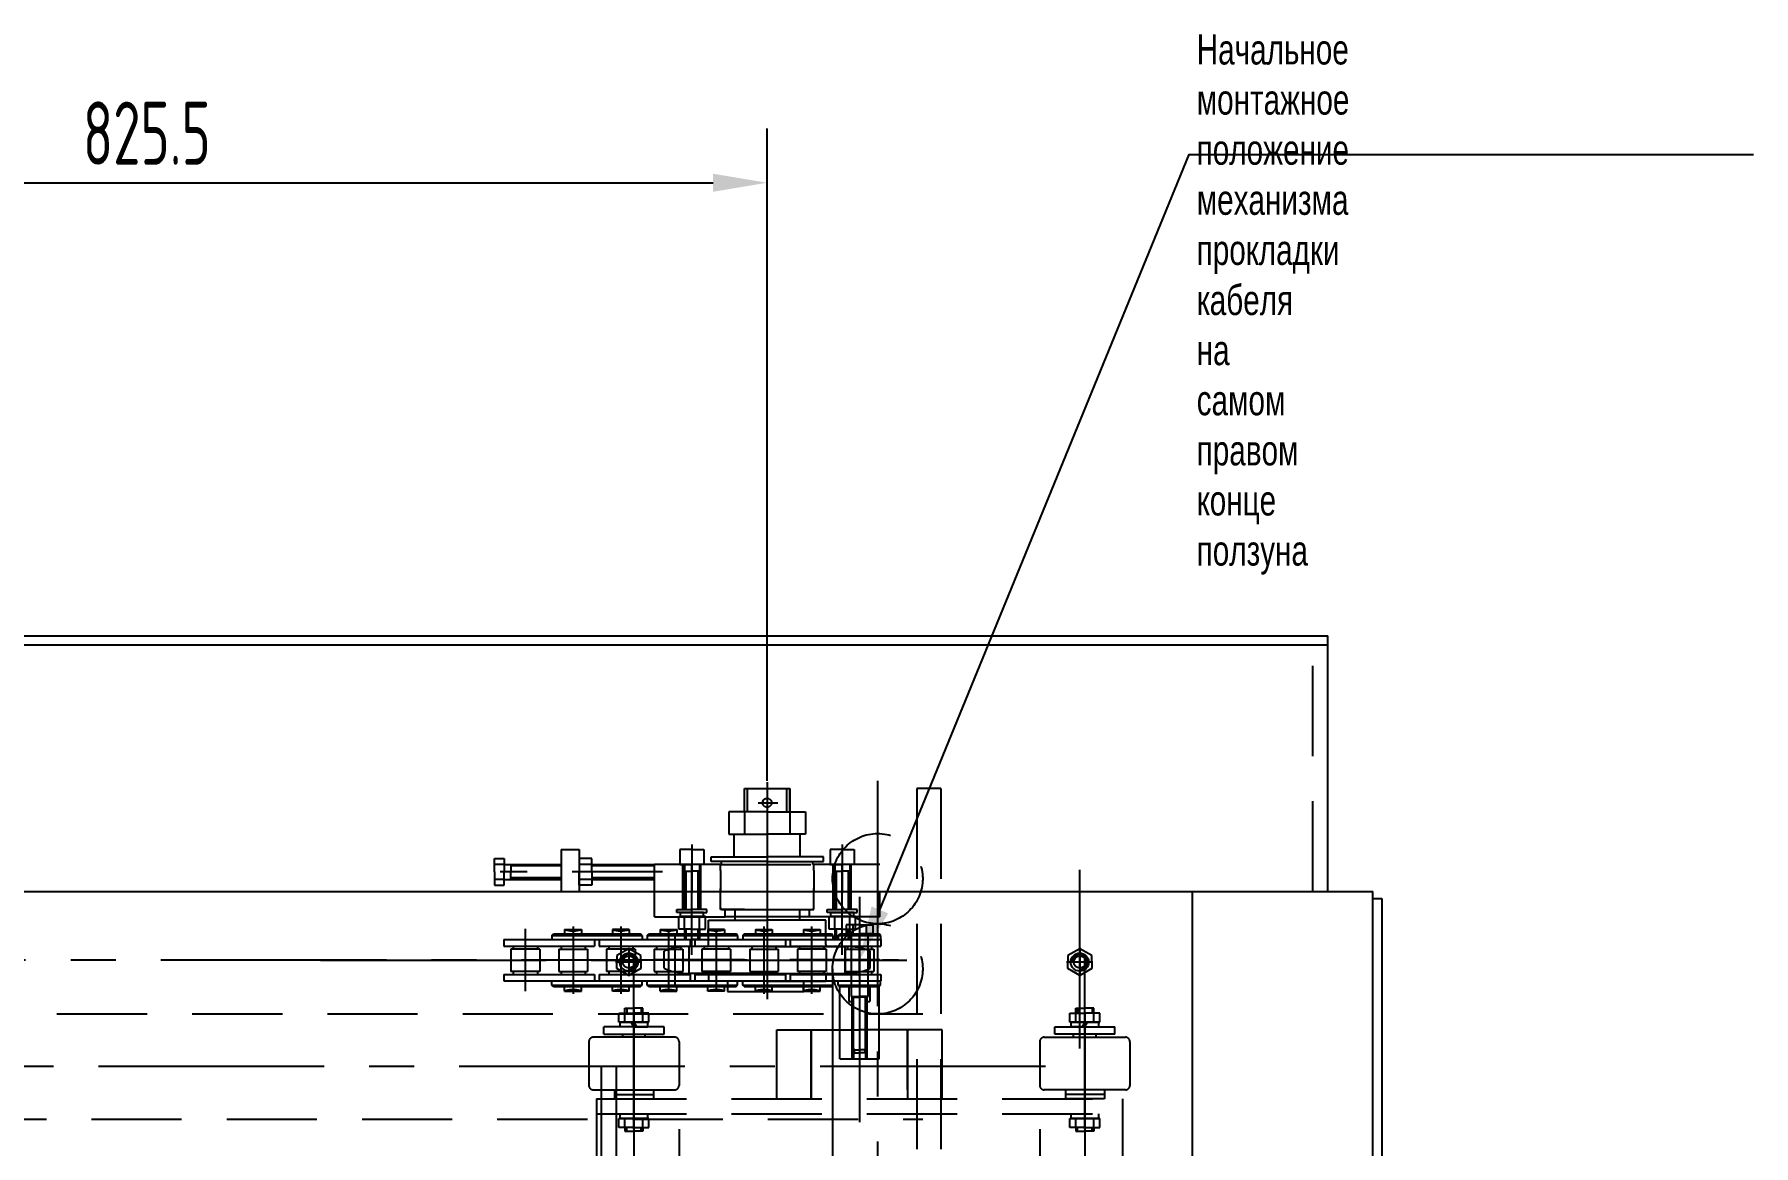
# Model space of a CAD drawing. Header units: millimetres. Extents: x 0 to 10092, y -2165 to 7128.
# Drawn here: x 4848 to 5992, y 2314 to 3053 of the extents above; entities that cross this region are included whole.
import ezdxf
from ezdxf.enums import TextEntityAlignment as Align

# ---------------------------------------------------------------- set-up
doc = ezdxf.new("R2010")
doc.units = ezdxf.units.MM
doc.header["$LTSCALE"] = 120
for name, pattern in [('F', [0.75, 0.5, -0.25]), ('G', [2, 1.25, -0.25, 0.25, -0.25]), ('K', [2.5, 1.25, -0.25, 0.25, -0.25, 0.25, -0.25])]:
    doc.linetypes.add(name, pattern=pattern)
for name, color, linetype in [('01', 7, 'Continuous'), ('02', 1, 'Continuous'), ('04', 2, 'F'), ('05', 4, 'G'), ('07', 6, 'K'), ('08', 1, 'Continuous')]:
    doc.layers.add(name, color=color, linetype=linetype)
doc.styles.get("Standard").update_dxf_attribs({"font": 'isocp', "width": 0.707, "bigfont": 'intecad.shx'})

msp = doc.modelspace()

# ---------------------------------------------------------------- linework, layer by layer
at = {"color": 7}
for p, q in [((5277.2, 2324.7), (5277.2, 2210.1)), ((5517.2, 2324.7), (5517.2, 2210.1))]:
    msp.add_line(p, q, dxfattribs=at)
at = {"layer": '01', "color": 7, "linetype": 'Continuous'}
for p, q in [((1533.8, 2652.9), (5708.8, 2652.9)), ((1533.8, 2646.9), (5708.8, 2646.9)), ((1503.8, 2482.9), (5738.8, 2482.9)), ((5618.8, 2232.9), (5618.8, 2482.9))]:
    msp.add_line(p, q, dxfattribs=at)
at = {"layer": '01', "color": 7}
for p, q in [((5708.8, 2482.9), (5708.8, 2652.9)), ((5738.8, 2282.9), (5738.8, 2482.9)), ((5738.8, 2478.2), (5744.8, 2478.2)), ((5744.8, 2478.2), (5744.8, 2288.2)), ((5243.8, 2444.8), (5235.8, 2440.2)), ((5235.8, 2440.2), (5235.8, 2435.9)), ((5251.8, 2440.2), (5243.8, 2444.8)), ((5251.8, 2435.9), (5251.8, 2440.2)), ((5543.8, 2444.8), (5535.8, 2440.2)), ((5535.8, 2440.2), (5535.8, 2435.9)), ((5551.8, 2440.2), (5543.8, 2444.8)), ((5551.8, 2435.9), (5551.8, 2440.2)), ((5235.8, 2431.6), (5235.8, 2435.9)), ((5243.8, 2427), (5235.8, 2431.6)), ((5251.8, 2431.6), (5243.8, 2427)), ((5251.8, 2435.9), (5251.8, 2431.6)), ((5535.8, 2431.6), (5535.8, 2435.9)), ((5543.8, 2427), (5535.8, 2431.6)), ((5551.8, 2431.6), (5543.8, 2427)), ((5551.8, 2435.9), (5551.8, 2431.6))]:
    msp.add_line(p, q, dxfattribs=at)
for centre, radius in [((5243.8, 2435.9), 4), ((5543.8, 2435.9), 6), ((5543.8, 2435.9), 4)]:
    msp.add_circle(centre, radius, dxfattribs=at)
at = {"layer": '02', "color": 7, "linetype": 'Continuous'}
msp.add_lwpolyline([(5410.8, 2470.6), (5616.6, 2973.1), (5992.1, 2973.1)], dxfattribs=at)
at = {"layer": '02', "color": 7}
for centre in [(5243.8, 2435.9), (5543.8, 2435.9)]:
    msp.add_arc(centre, 5, 265.8682, 183.1341, dxfattribs=at)
at = {"layer": '02', "color": 7, "linetype": 'Continuous'}
msp.add_solid([(5416.4, 2468.3), (5397.2, 2437.3), (5405.3, 2472.9)], dxfattribs=at)
at = {"layer": '04', "color": 7, "linetype": 'F'}
for p, q in [((5698.8, 2482.9), (5698.8, 2646.9)), ((5320.8, 2535.9), (5320.8, 2551.3)), ((5320.8, 2535.9), (5320.8, 2551.3)), ((5320.8, 2551.3), (5350.8, 2551.3)), ((5322.8, 2535.9), (5322.8, 2551.3)), ((5335.8, 2555.5), (5335.8, 2411.2)), ((5348.8, 2551.3), (5348.8, 2535.9)), ((5350.8, 2535.9), (5350.8, 2551.3)), ((5350.8, 2551.3), (5350.8, 2535.9)), ((5451.3, 2551.4), (5435.3, 2551.4)), ((5435.3, 2551.4), (5435.3, 2222.4)), ((5451.3, 2551.4), (5451.3, 2222.4)), ((5329.9, 2541.9), (5342.9, 2541.9)), ((5335.8, 2535.9), (5310.4, 2535.9)), ((5310.4, 2535.9), (5310.4, 2520.9)), ((5320.8, 2535.9), (5320.8, 2520.9)), ((5335.8, 2537), (5335.8, 2519.9)), ((5335.8, 2535.9), (5361.3, 2535.9)), ((5350.8, 2535.9), (5350.8, 2520.9)), ((5361.3, 2535.9), (5361.3, 2520.9)), ((5285.8, 2440.8), (5285.8, 2516.9)), ((5310.4, 2520.9), (5335.8, 2520.9)), ((5313.8, 2505.9), (5313.8, 2520.9)), ((5335.8, 2526.2), (5335.8, 2473.7)), ((5361.3, 2520.9), (5335.8, 2520.9)), ((5357.8, 2505.9), (5357.8, 2520.9)), ((5385.8, 2440.8), (5385.8, 2516.9)), ((5198.8, 2510.9), (5198.8, 2482.9)), ((5198.8, 2510.9), (5210.8, 2510.9)), ((5210.8, 2510.9), (5210.8, 2482.9)), ((5277.8, 2510.9), (5277.8, 2500.9)), ((5285.8, 2510.9), (5277.8, 2510.9)), ((5285.8, 2514.1), (5285.8, 2482)), ((5285.8, 2510.9), (5293.8, 2510.9)), ((5293.8, 2510.9), (5293.8, 2500.9)), ((5298.5, 2502.9), (5298.5, 2505.9)), ((5298.5, 2505.9), (5335.8, 2505.9)), ((5373.2, 2505.9), (5335.8, 2505.9)), ((5373.2, 2502.9), (5373.2, 2505.9)), ((5377.8, 2510.9), (5377.8, 2500.9)), ((5385.8, 2510.9), (5377.8, 2510.9)), ((5385.8, 2514.1), (5385.8, 2482)), ((5385.8, 2510.9), (5393.8, 2510.9)), ((5393.8, 2510.9), (5393.8, 2500.9)), ((5154.4, 2495.9), (5154.4, 2504.8)), ((5154.4, 2504.8), (5160.8, 2504.8)), ((5160.8, 2500.9), (5154.4, 2500.9)), ((5154.4, 2495.9), (5154.4, 2487)), ((5266.1, 2495.9), (5158.1, 2495.9)), ((5160.8, 2504.8), (5160.8, 2495.9)), ((5160.8, 2500.9), (5198.8, 2500.9)), ((5160.8, 2487), (5160.8, 2495.9)), ((5165.3, 2500.9), (5165.3, 2495.9)), ((5198.8, 2499.9), (5165.3, 2499.9)), ((5165.3, 2490.9), (5165.3, 2495.9)), ((5220.3, 2495.9), (5209.8, 2495.9)), ((5210.8, 2504.8), (5210.8, 2495.9)), ((5219.2, 2504.8), (5210.8, 2504.8)), ((5219.2, 2500.9), (5210.8, 2500.9)), ((5210.8, 2487), (5210.8, 2495.9)), ((5219.2, 2495.9), (5219.2, 2504.8)), ((5219.2, 2500.9), (5260.8, 2500.9)), ((5260.8, 2499.9), (5219.2, 2499.9)), ((5219.2, 2495.9), (5219.2, 2487)), ((5304.8, 2500.9), (5260.8, 2500.9)), ((5260.8, 2482.9), (5260.8, 2500.9)), ((5260.8, 2483.4), (5260.8, 2500.9)), ((5277.8, 2500.9), (5285.8, 2500.9)), ((5279.8, 2470.9), (5279.8, 2500.9)), ((5280.8, 2500.9), (5280.8, 2470.9)), ((5280.8, 2496.4), (5285.8, 2496.4)), ((5281.8, 2496.4), (5281.8, 2470.9)), ((5293.8, 2500.9), (5285.8, 2500.9)), ((5290.8, 2496.4), (5285.8, 2496.4)), ((5289.8, 2496.4), (5289.8, 2470.9)), ((5290.8, 2500.9), (5290.8, 2470.9)), ((5291.8, 2470.9), (5291.8, 2500.9)), ((5335.8, 2502.9), (5298.5, 2502.9)), ((5304.8, 2496.8), (5304.8, 2500.9)), ((5304.8, 2500.9), (5366.8, 2500.9)), ((5304.8, 2496.9), (5304.8, 2482.9)), ((5304.8, 2495.9), (5304.8, 2484.9)), ((5305.5, 2500.9), (5305.5, 2502.9)), ((5305.5, 2500.9), (5305.5, 2501.9)), ((5335.8, 2502.9), (5373.2, 2502.9)), ((5366.2, 2500.9), (5366.2, 2502.9)), ((5366.2, 2500.9), (5366.2, 2501.9)), ((5410.8, 2500.9), (5366.8, 2500.9)), ((5366.8, 2496.8), (5366.8, 2500.9)), ((5366.8, 2496.9), (5366.8, 2482.9)), ((5366.8, 2495.9), (5366.8, 2484.9)), ((5377.8, 2500.9), (5385.8, 2500.9)), ((5379.8, 2470.9), (5379.8, 2500.9)), ((5380.8, 2500.9), (5380.8, 2470.9)), ((5380.8, 2496.4), (5385.8, 2496.4)), ((5381.8, 2496.4), (5381.8, 2470.9)), ((5393.8, 2500.9), (5385.8, 2500.9)), ((5390.8, 2496.4), (5385.8, 2496.4)), ((5389.8, 2496.4), (5389.8, 2470.9)), ((5390.8, 2500.9), (5390.8, 2470.9)), ((5391.8, 2470.9), (5391.8, 2500.9)), ((5160.8, 2490.9), (5154.4, 2490.9)), ((5154.4, 2487), (5160.8, 2487)), ((5160.8, 2490.9), (5198.8, 2490.9)), ((5198.8, 2491.9), (5165.3, 2491.9)), ((5198.8, 2482.9), (5210.8, 2482.9)), ((5219.2, 2490.9), (5210.8, 2490.9)), ((5219.2, 2487), (5210.8, 2487)), ((5260.8, 2491.9), (5219.2, 2491.9)), ((5219.2, 2490.9), (5260.8, 2490.9)), ((5260.8, 2465.9), (5260.8, 2482.9)), ((5304.8, 2470.9), (5304.8, 2484.9)), ((5304.8, 2471.9), (5304.8, 2482.9)), ((5335.8, 2482.9), (5335.8, 2440.6)), ((5366.8, 2470.9), (5366.8, 2484.9)), ((5366.8, 2471.9), (5366.8, 2482.9)), ((5410.8, 2465.9), (5410.8, 2483.4)), ((5275.8, 2470.9), (5285.8, 2470.9)), ((5275.8, 2468.9), (5275.8, 2470.9)), ((5285.8, 2466.9), (5285.8, 2472.7)), ((5285.8, 2464.2), (5285.8, 2471)), ((5295.8, 2470.9), (5285.8, 2470.9)), ((5295.8, 2468.9), (5295.8, 2470.9)), ((5320.8, 2470.9), (5304.8, 2470.9)), ((5305.8, 2470.9), (5307.8, 2470.9)), ((5307.8, 2465.9), (5307.8, 2470.9)), ((5307.8, 2470.9), (5365.8, 2470.9)), ((5314.4, 2470.9), (5314.4, 2463.9)), ((5350.8, 2470.9), (5366.8, 2470.9)), ((5357.3, 2470.9), (5357.3, 2463.9)), ((5363.9, 2465.9), (5363.9, 2470.9)), ((5375.8, 2470.9), (5385.8, 2470.9)), ((5375.8, 2468.9), (5375.8, 2470.9)), ((5385.8, 2466.9), (5385.8, 2472.7)), ((5385.8, 2464.2), (5385.8, 2471)), ((5395.8, 2470.9), (5385.8, 2470.9)), ((5395.8, 2468.9), (5395.8, 2470.9)), ((5260.8, 2465.9), (5307.8, 2465.9)), ((5285.8, 2468.9), (5275.8, 2468.9)), ((5277, 2466.3), (5293.5, 2466.3)), ((5277, 2466.3), (5285.8, 2466.3)), ((5277, 2457.9), (5277, 2466.3)), ((5278.1, 2468.9), (5285.8, 2468.9)), ((5278.1, 2466.3), (5278.1, 2468.9)), ((5285.8, 2466.3), (5278.1, 2466.3)), ((5280.8, 2457.9), (5280.8, 2466.3)), ((5285.8, 2468.9), (5295.8, 2468.9)), ((5293.5, 2468.9), (5285.8, 2468.9)), ((5285.8, 2456.9), (5285.8, 2467.4)), ((5294.7, 2466.3), (5285.8, 2466.3)), ((5290.8, 2457.9), (5290.8, 2466.3)), ((5293.5, 2466.3), (5293.5, 2468.9)), ((5294.7, 2457.9), (5294.7, 2466.3)), ((5296.9, 2447.5), (5296.9, 2463.9)), ((5296.9, 2463.9), (5335.8, 2463.9)), ((5363.9, 2465.9), (5307.8, 2465.9)), ((5318.3, 2463.9), (5320.8, 2463.9)), ((5318.3, 2463.9), (5320.8, 2463.9)), ((5374.8, 2463.9), (5335.8, 2463.9)), ((5353.3, 2463.9), (5350.8, 2463.9)), ((5410.8, 2465.9), (5363.9, 2465.9)), ((5374.8, 2447.5), (5374.8, 2463.9)), ((5374.8, 2447.5), (5374.8, 2463.9)), ((5385.8, 2468.9), (5375.8, 2468.9)), ((5377, 2466.3), (5385.8, 2466.3)), ((5377, 2457.9), (5377, 2466.3)), ((5378.1, 2468.9), (5385.8, 2468.9)), ((5378.1, 2466.3), (5378.1, 2468.9)), ((5394.7, 2466.3), (5378.1, 2466.3)), ((5380.8, 2457.9), (5380.8, 2466.3)), ((5385.8, 2468.9), (5395.8, 2468.9)), ((5393.5, 2468.9), (5385.8, 2468.9)), ((5385.8, 2456.9), (5385.8, 2467.4)), ((5385.8, 2466.3), (5393.5, 2466.3)), ((5394.7, 2466.3), (5385.8, 2466.3)), ((5390.8, 2457.9), (5390.8, 2466.3)), ((5393.5, 2466.3), (5393.5, 2468.9)), ((5394.7, 2457.9), (5394.7, 2466.3)), ((5274.5, 2454), (5274.5, 2419.9)), ((5285.8, 2457.9), (5277, 2457.9)), ((5280.8, 2457.9), (5280.8, 2450.9)), ((5280.8, 2450.9), (5285.8, 2450.9)), ((5281.8, 2457.9), (5281.8, 2450.9)), ((5285.8, 2457.9), (5294.7, 2457.9)), ((5290.8, 2450.9), (5285.8, 2450.9)), ((5289.8, 2457.9), (5289.8, 2450.9)), ((5290.8, 2457.9), (5290.8, 2450.9)), ((5385.8, 2457.9), (5377, 2457.9)), ((5380.8, 2457.9), (5380.8, 2450.9)), ((5380.8, 2450.9), (5385.8, 2450.9)), ((5381.8, 2457.9), (5381.8, 2450.9)), ((5385.8, 2457.9), (5394.7, 2457.9)), ((5390.8, 2450.9), (5385.8, 2450.9)), ((5389.8, 2457.9), (5389.8, 2450.9)), ((5390.8, 2457.9), (5390.8, 2450.9)), ((5397.2, 2426.5), (5397.2, 2453.2)), ((5410.8, 2437.3), (5260.8, 2437.3)), ((5267.3, 2431.8), (5267.3, 2443.1)), ((5335.8, 2446.3), (5283.2, 2446.3)), ((5284, 2428.3), (5284, 2446.3)), ((5335.8, 2446.3), (5388.5, 2446.3)), ((5387.7, 2428.3), (5387.7, 2446.3)), ((5404.3, 2431.8), (5404.3, 2443.1)), ((5335.8, 2428.3), (5283.2, 2428.3)), ((5296.9, 2427), (5296.9, 2423.3)), ((5335.8, 2428.3), (5388.5, 2428.3)), ((5374.8, 2427), (5374.8, 2423.3)), ((5374.8, 2427), (5374.8, 2423.3)), ((5335.8, 2423.3), (5296.9, 2423.3)), ((5309.5, 2423.3), (5309.5, 2416.3)), ((5309.5, 2416.3), (5360.2, 2416.3)), ((5335.8, 2423.3), (5374.8, 2423.3)), ((5360.2, 2416.3), (5360.2, 2423.3)), ((5237.2, 2402), (5247.2, 2402)), ((5237.2, 2396), (5237.2, 2402)), ((5241.2, 2402), (5241.2, 2405.2)), ((5241.2, 2405.2), (5247.2, 2405.2)), ((5241.2, 2396), (5241.2, 2402)), ((5242.4, 2405.2), (5242.4, 2402)), ((5253.2, 2405.2), (5247.2, 2405.2)), ((5247.2, 2395), (5247.2, 2403.1)), ((5257.2, 2402), (5247.2, 2402)), ((5252, 2405.2), (5252, 2402)), ((5253.2, 2402), (5253.2, 2405.2)), ((5253.2, 2396), (5253.2, 2402)), ((5257.2, 2396), (5257.2, 2402)), ((5537.2, 2402), (5547.2, 2402)), ((5537.2, 2396), (5537.2, 2402)), ((5541.2, 2402), (5541.2, 2405.2)), ((5541.2, 2405.2), (5547.2, 2405.2)), ((5541.2, 2396), (5541.2, 2402)), ((5542.4, 2405.2), (5542.4, 2402)), ((5553.2, 2405.2), (5547.2, 2405.2)), ((5547.2, 2395), (5547.2, 2403.1)), ((5557.2, 2402), (5547.2, 2402)), ((5552, 2405.2), (5552, 2402)), ((5553.2, 2402), (5553.2, 2405.2)), ((5553.2, 2396), (5553.2, 2402)), ((5557.2, 2396), (5557.2, 2402)), ((1803.3, 2401.4), (5439.3, 2401.4)), ((5267.2, 2392.9), (5227.2, 2392.9)), ((5227.2, 2387.9), (5227.2, 2392.9)), ((5247.2, 2396), (5237.2, 2396)), ((5238, 2396), (5247.2, 2396)), ((5238, 2392.9), (5238, 2396)), ((5247.2, 2392.9), (5238, 2392.9)), ((5247.2, 2392.9), (5245.4, 2396)), ((5247.2, 2390.8), (5247.2, 2398.1)), ((5256.4, 2396), (5247.2, 2396)), ((5247.2, 2396), (5249, 2392.9)), ((5247.2, 2396), (5257.2, 2396)), ((5247.2, 2392.9), (5256.4, 2392.9)), ((5256.4, 2392.9), (5256.4, 2396)), ((5267.2, 2387.9), (5267.2, 2392.9)), ((5342.2, 2390.9), (5397.2, 2390.9)), ((5342.2, 2344.9), (5342.2, 2390.9)), ((5365.2, 2344.9), (5365.2, 2390.9)), ((5365.2, 2390.9), (5365.2, 2344.9)), ((5452.2, 2390.9), (5397.2, 2390.9)), ((5429.2, 2350.9), (5429.2, 2390.9)), ((5429.2, 2390.9), (5429.2, 2344.9)), ((5452.2, 2344.9), (5452.2, 2390.9)), ((5527.2, 2392.9), (5567.2, 2392.9)), ((5527.2, 2387.9), (5527.2, 2392.9)), ((5547.2, 2396), (5537.2, 2396)), ((5538, 2396), (5547.2, 2396)), ((5538, 2392.9), (5538, 2396)), ((5547.2, 2392.9), (5538, 2392.9)), ((5547.2, 2396), (5545.4, 2392.9)), ((5547.2, 2390.8), (5547.2, 2398.1)), ((5556.4, 2396), (5547.2, 2396)), ((5547.2, 2392.9), (5549, 2396)), ((5547.2, 2396), (5557.2, 2396)), ((5547.2, 2392.9), (5556.4, 2392.9)), ((5556.4, 2392.9), (5556.4, 2396)), ((5567.2, 2387.9), (5567.2, 2392.9)), ((5217.2, 2382.9), (5217.2, 2353.9)), ((5247.2, 2385.9), (5220.2, 2385.9)), ((5227.2, 2387.9), (5267.2, 2387.9)), ((5239.7, 2385.9), (5239.7, 2387.9)), ((5274.2, 2385.9), (5247.2, 2385.9)), ((5254.7, 2385.9), (5254.7, 2387.9)), ((5277.2, 2382.9), (5277.2, 2353.9)), ((5517.2, 2382.9), (5517.2, 2353.9)), ((5520.2, 2385.9), (5547.2, 2385.9)), ((5567.2, 2387.9), (5527.2, 2387.9)), ((5539.7, 2385.9), (5539.7, 2387.9)), ((5547.2, 2385.9), (5574.2, 2385.9)), ((5554.7, 2385.9), (5554.7, 2387.9)), ((5577.2, 2382.9), (5577.2, 2353.9)), ((5225.3, 2366.4), (5225.3, 2222.4)), ((5235.3, 2366.4), (5225.3, 2366.4)), ((5235.3, 2366.4), (5235.3, 2222.4)), ((5220.2, 2350.9), (5247.2, 2350.9)), ((5222.2, 2344.9), (5222.2, 2226.9)), ((5222.2, 2344.9), (5572.2, 2344.9)), ((5234.2, 2350.9), (5234.2, 2347.9)), ((5234.2, 2347.9), (5234.2, 2344.9)), ((5234.2, 2347.9), (5247.2, 2347.9)), ((5234.2, 2344.9), (5260.2, 2344.9)), ((5247.2, 2350.9), (5274.2, 2350.9)), ((5247.2, 2347.9), (5260.2, 2347.9)), ((5260.2, 2350.9), (5260.2, 2347.9)), ((5260.2, 2347.9), (5260.2, 2344.9)), ((5547.2, 2350.9), (5520.2, 2350.9)), ((5534.2, 2350.9), (5534.2, 2347.9)), ((5547.2, 2347.9), (5534.2, 2347.9)), ((5534.2, 2347.9), (5534.2, 2344.9)), ((5560.2, 2344.9), (5534.2, 2344.9)), ((5574.2, 2350.9), (5547.2, 2350.9)), ((5560.2, 2347.9), (5547.2, 2347.9)), ((5560.2, 2350.9), (5560.2, 2347.9)), ((5560.2, 2347.9), (5560.2, 2344.9)), ((5572.2, 2344.9), (5572.2, 2226.9)), ((5222.2, 2334.9), (5572.2, 2334.9)), ((5238, 2331.8), (5238, 2334.9)), ((5247.2, 2337), (5247.2, 2330.1)), ((5247.2, 2329.7), (5247.2, 2337)), ((5256.4, 2331.8), (5256.4, 2334.9)), ((5538, 2331.8), (5538, 2334.9)), ((5547.2, 2337), (5547.2, 2330.1)), ((5547.2, 2329.7), (5547.2, 2337)), ((5556.4, 2331.8), (5556.4, 2334.9)), ((3626.3, 2331.4), (5439.3, 2331.4)), ((5237.2, 2331.8), (5247.2, 2331.8)), ((5237.2, 2325.8), (5237.2, 2331.8)), ((5247.2, 2325.8), (5237.2, 2325.8)), ((5247.2, 2331.8), (5238, 2331.8)), ((5241.2, 2325.8), (5241.2, 2331.8)), ((5241.2, 2325.8), (5241.2, 2323.4)), ((5241.2, 2323.4), (5247.2, 2323.4)), ((5242.4, 2323.4), (5242.4, 2325.8)), ((5247.2, 2324.8), (5247.2, 2332.9)), ((5257.2, 2331.8), (5247.2, 2331.8)), ((5247.2, 2331.8), (5256.4, 2331.8)), ((5247.2, 2325.8), (5257.2, 2325.8)), ((5253.2, 2323.4), (5247.2, 2323.4)), ((5252, 2323.4), (5252, 2325.8)), ((5253.2, 2325.8), (5253.2, 2331.8)), ((5253.2, 2325.8), (5253.2, 2323.4)), ((5257.2, 2325.8), (5257.2, 2331.8)), ((5537.2, 2331.8), (5547.2, 2331.8)), ((5537.2, 2325.8), (5537.2, 2331.8)), ((5547.2, 2325.8), (5537.2, 2325.8)), ((5547.2, 2331.8), (5538, 2331.8)), ((5541.2, 2325.8), (5541.2, 2331.8)), ((5541.2, 2325.8), (5541.2, 2323.4)), ((5541.2, 2323.4), (5547.2, 2323.4)), ((5542.4, 2323.4), (5542.4, 2325.8)), ((5547.2, 2324.8), (5547.2, 2332.9)), ((5557.2, 2331.8), (5547.2, 2331.8)), ((5547.2, 2331.8), (5556.4, 2331.8)), ((5547.2, 2325.8), (5557.2, 2325.8)), ((5553.2, 2323.4), (5547.2, 2323.4)), ((5552, 2323.4), (5552, 2325.8)), ((5553.2, 2325.8), (5553.2, 2331.8)), ((5553.2, 2325.8), (5553.2, 2323.4)), ((5557.2, 2325.8), (5557.2, 2331.8))]:
    msp.add_line(p, q, dxfattribs=at)
for centre, radius in [((5335.8, 2541.9), 3), ((5243.8, 2435.9), 6)]:
    msp.add_circle(centre, radius, dxfattribs=at)
for centre, radius, start, end in [((5305.8, 2471.9), 1, 180, 270), ((5365.8, 2471.9), 1, 270, 0), ((5282.6, 2408.1), 38.2, 89.1366, 113.6054), ((5295.6, 2447.5), 1.27, 270, 0), ((5376.1, 2447.5), 1.27, 180, 270), ((5389.1, 2408.2), 38.1, 66.3599, 90.8982), ((5283.2, 2466.4), 38.1, 245.3844, 270.0079), ((5295.6, 2427), 1.27, 0, 90), ((5376.1, 2427), 1.27, 90, 180), ((5388.5, 2466.4), 38.1, 269.9921, 294.6156), ((5220.2, 2382.9), 3, 90, 180), ((5274.2, 2382.9), 3, 0, 90), ((5520.2, 2382.9), 3, 90, 180), ((5574.2, 2382.9), 3, 0, 90), ((5220.2, 2353.9), 3, 180, 270), ((5274.2, 2353.9), 3, 270, 0), ((5520.2, 2353.9), 3, 180, 270), ((5574.2, 2353.9), 3, 270, 0)]:
    msp.add_arc(centre, radius, start, end, dxfattribs=at)
at = {"layer": '05', "color": 7, "linetype": 'G'}
for p, q in [((5409.2, 2556.5), (5409.2, 2030.5)), ((5543.8, 2378.4), (5543.8, 2497.2)), ((5397.2, 2479.4), (5397.2, 1722)), ((5206.7, 2459.5), (5206.7, 2414.8)), ((5238.4, 2459.5), (5238.4, 2414.8)), ((5333.7, 2459.5), (5333.7, 2414.8)), ((5365.4, 2459.5), (5365.4, 2414.8)), ((5397.2, 2459.5), (5397.2, 2414.8)), ((5174.9, 2458.1), (5174.9, 2416.5)), ((5270.2, 2458.1), (5270.2, 2416.5)), ((5301.9, 2458.1), (5301.9, 2416.5)), ((5301.9, 2458.1), (5301.9, 2416.5)), ((5038.7, 2437.1), (5443.7, 2437.1)), ((5247.2, 2334.9), (5247.2, 2439.4)), ((5547.2, 2334.9), (5547.2, 2439.4)), ((5247.2, 2404.6), (5247.2, 2146.4)), ((5547.2, 2402.4), (5547.2, 2146.4))]:
    msp.add_line(p, q, dxfattribs=at)
at = {"layer": '05', "color": 7}
for p, q in [((5397.2, 2465.4), (5397.2, 2364.5)), ((1812.5, 2437.3), (5423.3, 2437.3)), ((5243.8, 2445.3), (5243.8, 2426.5)), ((5543.8, 2445.3), (5543.8, 2426.5)), ((5252.4, 2435.9), (5235, 2435.9)), ((5552.4, 2435.9), (5535, 2435.9)), ((5521, 2366.4), (1672.1, 2366.4))]:
    msp.add_line(p, q, dxfattribs=at)
at = {"layer": '05', "color": 7, "linetype": 'G'}
for centre in [(5409.3, 2491.4), (5409.3, 2431.4)]:
    msp.add_circle(centre, 30, dxfattribs=at)
at = {"layer": '07', "color": 7, "linetype": 'K'}
for p, q in [((5397.2, 2460.6), (5388.3, 2460.6)), ((5388.3, 2460.6), (5388.3, 2454.6)), ((5392.8, 2460.6), (5392.8, 2454.6)), ((5397.2, 2460.6), (5406.1, 2460.6)), ((5401.6, 2460.6), (5401.6, 2454.6)), ((5406.1, 2460.6), (5406.1, 2454.6)), ((5160.6, 2450.9), (5221, 2450.9)), ((5160.6, 2450.9), (5160.6, 2446.6)), ((5192.6, 2453.6), (5193.6, 2454.6)), ((5192.6, 2453.6), (5192.6, 2450.9)), ((5192.6, 2453.6), (5252.6, 2453.6)), ((5192.6, 2450.9), (5252.6, 2450.9)), ((5193.6, 2454.6), (5251.6, 2454.6)), ((5201.1, 2457.6), (5212.2, 2457.6)), ((5201.1, 2457.6), (5201.1, 2454.6)), ((5212.2, 2457.6), (5212.2, 2454.6)), ((5221, 2450.9), (5221, 2446.6)), ((5224.1, 2450.9), (5224.1, 2446.6)), ((5224.1, 2450.9), (5284.5, 2450.9)), ((5232.9, 2457.6), (5232.9, 2454.6)), ((5244, 2457.6), (5232.9, 2457.6)), ((5244, 2457.6), (5244, 2454.6)), ((5252.6, 2453.6), (5251.6, 2454.6)), ((5252.6, 2453.6), (5252.6, 2450.9)), ((5256.1, 2453.6), (5257.1, 2454.6)), ((5256.1, 2453.6), (5316.1, 2453.6)), ((5256.1, 2453.6), (5256.1, 2450.9)), ((5256.1, 2450.9), (5316.1, 2450.9)), ((5257.1, 2454.6), (5315.1, 2454.6)), ((5264.6, 2457.6), (5264.6, 2454.6)), ((5264.6, 2457.6), (5275.7, 2457.6)), ((5275.7, 2457.6), (5275.7, 2454.6)), ((5284.5, 2450.9), (5284.5, 2446.6)), ((5287.6, 2450.9), (5348, 2450.9)), ((5287.6, 2450.9), (5287.6, 2446.6)), ((5307.5, 2457.6), (5296.4, 2457.6)), ((5296.4, 2457.6), (5296.4, 2454.6)), ((5307.5, 2457.6), (5307.5, 2454.6)), ((5316.1, 2453.6), (5315.1, 2454.6)), ((5316.1, 2453.6), (5316.1, 2450.9)), ((5319.6, 2453.6), (5320.6, 2454.6)), ((5319.6, 2453.6), (5379.6, 2453.6)), ((5319.6, 2453.6), (5319.6, 2450.9)), ((5319.6, 2450.9), (5379.6, 2450.9)), ((5320.6, 2454.6), (5378.6, 2454.6)), ((5328.1, 2457.6), (5328.1, 2454.6)), ((5328.1, 2457.6), (5339.2, 2457.6)), ((5339.2, 2457.6), (5339.2, 2454.6)), ((5348, 2450.9), (5348, 2446.6)), ((5351.1, 2450.9), (5411.5, 2450.9)), ((5351.1, 2450.9), (5351.1, 2446.6)), ((5359.9, 2457.6), (5371, 2457.6)), ((5359.9, 2457.6), (5359.9, 2454.6)), ((5371, 2457.6), (5371, 2454.6)), ((5379.6, 2453.6), (5378.6, 2454.6)), ((5379.6, 2453.6), (5379.6, 2450.9)), ((5383.1, 2453.6), (5384.1, 2454.6)), ((5383.1, 2453.6), (5411.3, 2453.6)), ((5383.1, 2453.6), (5383.1, 2450.9)), ((5383.1, 2450.9), (5411.5, 2450.9)), ((5384.1, 2454.6), (5410.3, 2454.6)), ((5388.3, 2454.6), (5397.2, 2454.6)), ((5391.7, 2454.6), (5391.7, 2413.1)), ((5406.1, 2454.6), (5397.2, 2454.6)), ((5402.7, 2454.6), (5402.7, 2413.1)), ((5411.3, 2453.6), (5410.3, 2454.6)), ((5411.3, 2453.6), (5411.3, 2450.9)), ((5411.5, 2450.9), (5411.5, 2446.6)), ((5160.6, 2446.6), (5221, 2446.6)), ((5165.4, 2444.6), (5165.4, 2429.7)), ((5184.5, 2444.6), (5165.4, 2444.6)), ((5166.9, 2446.6), (5166.9, 2444.6)), ((5183, 2446.6), (5183, 2444.6)), ((5184.5, 2444.6), (5184.5, 2429.7)), ((5197.2, 2444.6), (5216.2, 2444.6)), ((5197.2, 2444.6), (5197.2, 2429.7)), ((5198.7, 2446.6), (5198.7, 2444.6)), ((5214.7, 2446.6), (5214.7, 2444.6)), ((5216.2, 2444.6), (5216.2, 2429.7)), ((5224.1, 2446.6), (5284.5, 2446.6)), ((5248, 2444.6), (5228.9, 2444.6)), ((5228.9, 2444.6), (5228.9, 2429.7)), ((5230.4, 2446.6), (5230.4, 2444.6)), ((5246.5, 2446.6), (5246.5, 2444.6)), ((5248, 2444.6), (5248, 2429.7)), ((5260.7, 2444.6), (5260.7, 2429.7)), ((5260.7, 2444.6), (5279.7, 2444.6)), ((5262.2, 2446.6), (5262.2, 2444.6)), ((5278.2, 2446.6), (5278.2, 2444.6)), ((5279.7, 2444.6), (5279.7, 2429.7)), ((5287.6, 2446.6), (5348, 2446.6)), ((5311.5, 2444.6), (5292.4, 2444.6)), ((5292.4, 2444.6), (5292.4, 2429.7)), ((5293.9, 2446.6), (5293.9, 2444.6)), ((5310, 2446.6), (5310, 2444.6)), ((5311.5, 2444.6), (5311.5, 2429.7)), ((5324.2, 2444.6), (5324.2, 2429.7)), ((5324.2, 2444.6), (5343.2, 2444.6)), ((5325.7, 2446.6), (5325.7, 2444.6)), ((5341.7, 2446.6), (5341.7, 2444.6)), ((5343.2, 2444.6), (5343.2, 2429.7)), ((5351.1, 2446.6), (5411.5, 2446.6)), ((5355.9, 2444.6), (5355.9, 2429.7)), ((5375, 2444.6), (5355.9, 2444.6)), ((5357.4, 2446.6), (5357.4, 2444.6)), ((5373.5, 2446.6), (5373.5, 2444.6)), ((5375, 2444.6), (5375, 2429.7)), ((5387.7, 2444.6), (5406.7, 2444.6)), ((5387.7, 2444.6), (5387.7, 2429.7)), ((5389.2, 2446.6), (5389.2, 2444.6)), ((5405.2, 2446.6), (5405.2, 2444.6)), ((5406.7, 2444.6), (5406.7, 2429.7)), ((5160.6, 2427.7), (5221, 2427.7)), ((5160.6, 2427.7), (5160.6, 2423.4)), ((5184.5, 2429.7), (5165.4, 2429.7)), ((5166.9, 2429.7), (5166.9, 2427.7)), ((5183, 2429.7), (5183, 2427.7)), ((5197.2, 2429.7), (5216.2, 2429.7)), ((5198.7, 2429.7), (5198.7, 2427.7)), ((5214.7, 2429.7), (5214.7, 2427.7)), ((5221, 2427.7), (5221, 2423.4)), ((5224.1, 2427.7), (5284.5, 2427.7)), ((5224.1, 2427.7), (5224.1, 2423.4)), ((5248, 2429.7), (5228.9, 2429.7)), ((5230.4, 2429.7), (5230.4, 2427.7)), ((5246.5, 2429.7), (5246.5, 2427.7)), ((5260.7, 2429.7), (5279.7, 2429.7)), ((5262.2, 2429.7), (5262.2, 2427.7)), ((5278.2, 2429.7), (5278.2, 2427.7)), ((5284.5, 2427.7), (5284.5, 2423.4)), ((5287.6, 2427.7), (5348, 2427.7)), ((5287.6, 2427.7), (5287.6, 2423.4)), ((5311.5, 2429.7), (5292.4, 2429.7)), ((5293.9, 2429.7), (5293.9, 2427.7)), ((5310, 2429.7), (5310, 2427.7)), ((5324.2, 2429.7), (5343.2, 2429.7)), ((5325.7, 2429.7), (5325.7, 2427.7)), ((5341.7, 2429.7), (5341.7, 2427.7)), ((5348, 2427.7), (5348, 2423.4)), ((5351.1, 2427.7), (5411.5, 2427.7)), ((5351.1, 2427.7), (5351.1, 2423.4)), ((5375, 2429.7), (5355.9, 2429.7)), ((5357.4, 2429.7), (5357.4, 2427.7)), ((5373.5, 2429.7), (5373.5, 2427.7)), ((5379.3, 2431.4), (5379.3, 2027.3)), ((5387.7, 2429.7), (5406.7, 2429.7)), ((5389.2, 2429.7), (5389.2, 2427.7)), ((5405.2, 2429.7), (5405.2, 2427.7)), ((5411.5, 2427.7), (5411.5, 2423.4)), ((5160.6, 2423.4), (5221, 2423.4)), ((5192.6, 2420.6), (5192.6, 2423.4)), ((5193.6, 2419.6), (5192.6, 2420.6)), ((5192.6, 2420.6), (5252.6, 2420.6)), ((5193.6, 2419.6), (5251.6, 2419.6)), ((5201.1, 2416.6), (5201.1, 2419.6)), ((5201.1, 2416.6), (5212.2, 2416.6)), ((5212.2, 2416.6), (5212.2, 2419.6)), ((5221, 2423.4), (5224.1, 2423.4)), ((5224.1, 2423.4), (5284.5, 2423.4)), ((5232.9, 2416.6), (5232.9, 2419.6)), ((5244, 2416.6), (5232.9, 2416.6)), ((5244, 2416.6), (5244, 2419.6)), ((5251.6, 2419.6), (5252.6, 2420.6)), ((5252.6, 2420.6), (5252.6, 2423.4)), ((5256.1, 2420.6), (5256.1, 2423.4)), ((5256.1, 2420.6), (5316.1, 2420.6)), ((5257.1, 2419.6), (5256.1, 2420.6)), ((5257.1, 2419.6), (5315.1, 2419.6)), ((5264.6, 2416.6), (5264.6, 2419.6)), ((5264.6, 2416.6), (5275.7, 2416.6)), ((5275.7, 2416.6), (5275.7, 2419.6)), ((5284.5, 2423.4), (5287.6, 2423.4)), ((5287.6, 2423.4), (5348, 2423.4)), ((5296.4, 2416.6), (5296.4, 2419.6)), ((5307.5, 2416.6), (5296.4, 2416.6)), ((5307.5, 2416.6), (5307.5, 2419.6)), ((5315.1, 2419.6), (5316.1, 2420.6)), ((5316.1, 2420.6), (5316.1, 2423.4)), ((5319.6, 2420.6), (5319.6, 2423.4)), ((5319.6, 2420.6), (5379.6, 2420.6)), ((5320.6, 2419.6), (5319.6, 2420.6)), ((5320.6, 2419.6), (5378.6, 2419.6)), ((5328.1, 2416.6), (5328.1, 2419.6)), ((5328.1, 2416.6), (5339.2, 2416.6)), ((5339.2, 2416.6), (5339.2, 2419.6)), ((5348, 2423.4), (5351.1, 2423.4)), ((5351.1, 2423.4), (5411.5, 2423.4)), ((5359.9, 2416.6), (5359.9, 2419.6)), ((5359.9, 2416.6), (5371, 2416.6)), ((5371, 2416.6), (5371, 2419.6)), ((5378.6, 2419.6), (5379.6, 2420.6)), ((5379.6, 2420.6), (5379.6, 2423.4)), ((5383.1, 2420.6), (5383.1, 2423.4)), ((5383.1, 2420.6), (5411.3, 2420.6)), ((5384.1, 2419.6), (5383.1, 2420.6)), ((5384.1, 2419.6), (5410.3, 2419.6)), ((5384.1, 2371.6), (5384.1, 2419.6)), ((5390.2, 2419.6), (5390.2, 2409.6)), ((5404.2, 2419.6), (5404.2, 2409.6)), ((5410.3, 2419.6), (5411.3, 2420.6)), ((5410.3, 2371.6), (5410.3, 2419.6)), ((5411.3, 2420.6), (5411.3, 2423.4)), ((5390.2, 2409.6), (5392.2, 2409.6)), ((5391.7, 2413.1), (5397.2, 2413.1)), ((5391.7, 2413.1), (5392.2, 2412.6)), ((5392.2, 2412.6), (5392.2, 2377.6)), ((5392.2, 2412.6), (5397.2, 2412.6)), ((5393.2, 2377.6), (5393.2, 2412.6)), ((5402.7, 2413.1), (5397.2, 2413.1)), ((5402.2, 2412.6), (5397.2, 2412.6)), ((5401.2, 2377.6), (5401.2, 2412.6)), ((5402.7, 2413.1), (5402.2, 2412.6)), ((5402.2, 2412.6), (5402.2, 2377.6)), ((5402.2, 2409.6), (5404.2, 2409.6)), ((5384.1, 2371.6), (5410.3, 2371.6)), ((5392.2, 2378.6), (5392.2, 2371.6)), ((5392.2, 2377.6), (5397.2, 2377.6)), ((5393.2, 2378.6), (5393.2, 2371.6)), ((5393.7, 2377.6), (5393.7, 2375.6)), ((5393.7, 2375.6), (5397.2, 2375.6)), ((5402.2, 2377.6), (5397.2, 2377.6)), ((5400.7, 2375.6), (5397.2, 2375.6)), ((5400.7, 2377.6), (5400.7, 2375.6)), ((5401.2, 2378.6), (5401.2, 2371.6)), ((5402.2, 2378.6), (5402.2, 2371.6))]:
    msp.add_line(p, q, dxfattribs=at)
for centre, start, end in [((5206.7, 2474.6), 251.8138, 287.9996), ((5238.4, 2474.6), 252.0004, 288.1862), ((5270.2, 2474.6), 251.8138, 287.9996), ((5301.9, 2474.6), 252.0004, 288.1862), ((5333.7, 2474.6), 251.8138, 287.9996), ((5365.5, 2474.6), 251.8138, 287.9996), ((5206.7, 2399.6), 72.0004, 108.1862), ((5238.4, 2399.6), 71.8138, 107.9996), ((5270.2, 2399.6), 72.0004, 108.1862), ((5301.9, 2399.6), 71.8138, 107.9996), ((5333.7, 2399.6), 72.0004, 108.1862), ((5365.5, 2399.6), 72.0004, 108.1862)]:
    msp.add_arc(centre, 17.9, start, end, dxfattribs=at)
at = {"layer": '08', "color": 7}
for p, q in [((5335.8, 2556.5), (5335.8, 2990.4)), ((4546.3, 2954.4), (5299.8, 2954.4))]:
    msp.add_line(p, q, dxfattribs=at)
msp.add_solid([(5299.8, 2960.4), (5299.8, 2948.4), (5335.8, 2954.4)], dxfattribs=at)

# ---------------------------------------------------------------- texts
at = {"layer": '01', "insert": (5621.6, 3053.1), "char_height": 20, "width": 0.681, "attachment_point": 1}
msp.add_mtext('{\\fArial|b0|i0|c204|p34;Начальное монтажное положение механизма\\Pпрокладки кабеля на самом правом конце ползуна}', dxfattribs=at)
at = {"layer": '04', "color": 7, "linetype": 'F', "width": 0.605172}
msp.add_text('●', height=1.5, dxfattribs=at).set_placement((5333, 2542.5), (5333.9, 2542.5), align=Align.FIT)
at = {"layer": '08', "color": 7, "insert": (4923.1, 2987.4), "char_height": 42, "attachment_point": 5}
msp.add_mtext('825.5', dxfattribs=at)

doc.saveas('drawing.dxf')
